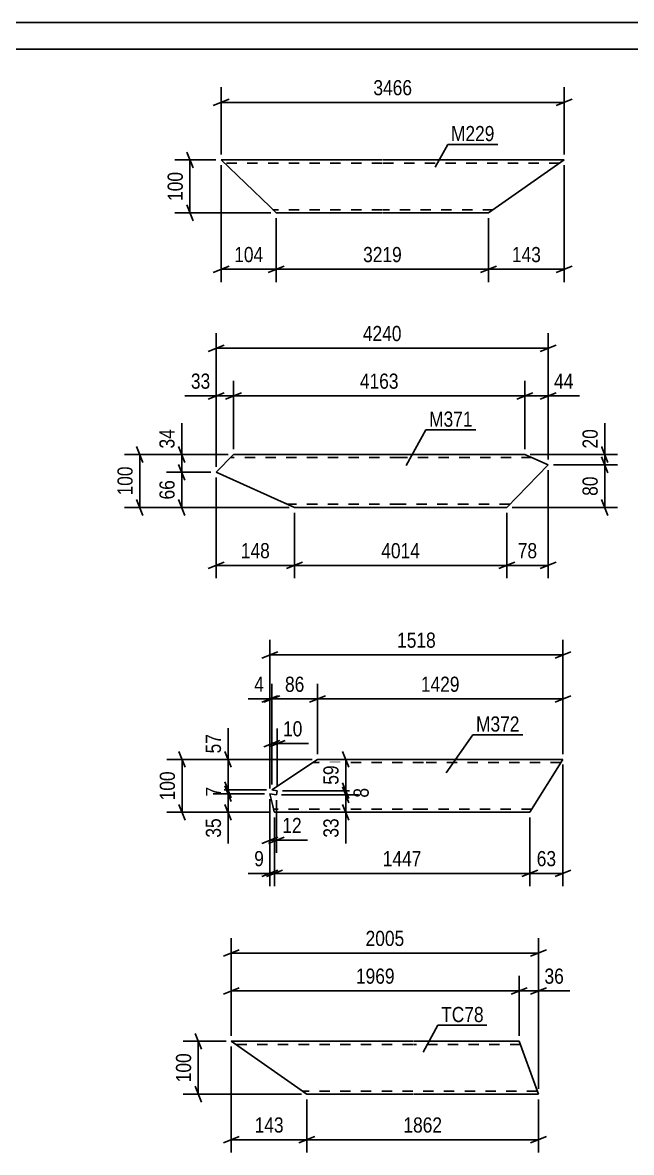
# Model space of a CAD drawing. Header units: millimetres. Extents: x 0 to 841, y 0 to 594.
# Drawn here: x 461.7 to 576.6, y 380.6 to 594 of the extents above; entities that cross this region are included whole.
import ezdxf

# ---------------------------------------------------------------- set-up
doc = ezdxf.new("R2010")
doc.units = ezdxf.units.MM
doc.linetypes.add('DXK_LINE_DOT2', pattern=[3.9198, 1.9599, -1.9599])
doc.styles.add('Arial Narrow', font='ARIALN.TTF', dxfattribs={"height": 0.2})

# ---------------------------------------------------------------- blocks, each defined once
blk = doc.blocks.new('Unknown-682121906-1161')
at = {"color": 5, "linetype": 'Continuous'}
for p, q in [((841, 594), (0, 594)), ((836, 589), (5, 589))]:
    blk.add_line(p, q, dxfattribs=at)
blk = doc.blocks.new('Part-682121906-4089 - 4073')
at = {"color": 2, "linetype": 'Continuous'}
for p, q in [((535.35, 401.63), (501.07, 401.63)), ((513.64, 392.83), (501.07, 401.63)), ((555.45, 401.63), (535.45, 401.63)), ((555.45, 401.63), (558.66, 392.83)), ((515.35, 391.63), (513.64, 392.83)), ((558.66, 392.83), (559.09, 391.63)), ((535.35, 391.63), (515.35, 391.63)), ((559.09, 391.63), (535.45, 391.63))]:
    blk.add_line(p, q, dxfattribs=at)
at = {"color": 7, "linetype": 'DXK_LINE_DOT2'}
for p, q in [((535.35, 401.03), (501.93, 401.03)), ((555.67, 401.03), (535.45, 401.03)), ((515.22, 391.72), (513.64, 392.83)), ((535.35, 392.23), (514.5, 392.23)), ((558.87, 392.23), (535.45, 392.23))]:
    blk.add_line(p, q, dxfattribs=at)
blk = doc.blocks.new('Part-682121906-12882 - 12881')
at = {"color": 2, "linetype": 'Continuous'}
for p, q in [((517.34, 454.87), (508.73, 449.12)), ((537.34, 454.87), (517.34, 454.87)), ((563.71, 454.87), (537.44, 454.87)), ((563.71, 454.87), (557.44, 444.87)), ((508.92, 446.07), (508.36, 448.38)), ((509.58, 448.16), (508.36, 448.38)), ((509.72, 448.95), (508.73, 449.12)), ((509.58, 448.16), (509.72, 448.95)), ((509.19, 444.96), (508.92, 446.07)), ((509.21, 444.87), (509.19, 444.96)), ((537.34, 444.87), (509.21, 444.87)), ((557.44, 444.87), (537.44, 444.87))]:
    blk.add_line(p, q, dxfattribs=at)
at = {"color": 7, "linetype": 'DXK_LINE_DOT2'}
for p, q in [((537.34, 454.27), (516.44, 454.27)), ((563.33, 454.27), (537.44, 454.27)), ((508.92, 446.07), (509.13, 445.22)), ((537.34, 445.47), (509.07, 445.47)), ((557.81, 445.47), (537.44, 445.47))]:
    blk.add_line(p, q, dxfattribs=at)
blk = doc.blocks.new('Part-682121906-12912 - 12911')
at = {"color": 2, "linetype": 'Continuous'}
for p, q in [((498.22, 509.08), (501.49, 512.45)), ((533, 512.45), (501.49, 512.45)), ((556.52, 512.45), (533.1, 512.45)), ((560.9, 510.48), (556.52, 512.45)), ((553.1, 502.45), (560.9, 510.48)), ((513, 502.45), (498.22, 509.08)), ((533, 502.45), (513, 502.45)), ((553.1, 502.45), (533.1, 502.45))]:
    blk.add_line(p, q, dxfattribs=at)
at = {"color": 7, "linetype": 'DXK_LINE_DOT2'}
for p, q in [((533, 511.85), (500.91, 511.85)), ((557.85, 511.85), (533.1, 511.85)), ((513, 502.45), (511.27, 503.22)), ((533, 503.05), (511.66, 503.05)), ((553.68, 503.05), (533.1, 503.05))]:
    blk.add_line(p, q, dxfattribs=at)
blk = doc.blocks.new('Part-682121906-1275 - 1257')
at = {"color": 2, "linetype": 'Continuous'}
for p, q in [((508.32, 559.26), (499.16, 568.06)), ((529.56, 568.06), (499.16, 568.06)), ((563.95, 568.06), (529.66, 568.06)), ((549.66, 558.06), (563.95, 568.06)), ((508.32, 559.26), (509.56, 558.06)), ((529.56, 558.06), (509.56, 558.06)), ((549.66, 558.06), (529.66, 558.06))]:
    blk.add_line(p, q, dxfattribs=at)
at = {"color": 7, "linetype": 'DXK_LINE_DOT2'}
for p, q in [((529.56, 567.46), (499.78, 567.46)), ((563.09, 567.46), (529.66, 567.46)), ((509.47, 558.15), (508.32, 559.26)), ((529.56, 558.66), (508.94, 558.66)), ((550.52, 558.66), (529.66, 558.66))]:
    blk.add_line(p, q, dxfattribs=at)
blk = doc.blocks.new('StraightDimension-682121906-4179 - 4073')
at = {"color": 7, "linetype": 'Continuous'}
for p, q in [((501.07, 402.63), (501.07, 421.13)), ((559.09, 392.63), (559.09, 421.13)), ((502.57, 418.88), (499.57, 417.68)), ((501.07, 418.28), (559.09, 418.28)), ((557.59, 417.68), (560.59, 418.88))]:
    blk.add_line(p, q, dxfattribs=at)
at = {"color": 0}
blk.add_wipeout([(534.34, 419.03), (534.34, 423.23), (525.83, 423.23), (525.83, 419.03)], dxfattribs=at)
at = {"color": 3, "style": 'Arial Narrow'}
blk.add_text('2005', height=2.863, dxfattribs=at).set_placement((526.43, 419.63))
blk = doc.blocks.new('StraightDimension-682121906-4160 - 4073')
at = {"color": 7, "linetype": 'Continuous'}
for p, q in [((500.07, 401.63), (491.98, 401.63)), ((494.23, 403.13), (495.43, 400.13)), ((494.83, 391.63), (494.83, 401.63)), ((495.43, 390.13), (494.23, 393.13)), ((514.35, 391.63), (491.98, 391.63))]:
    blk.add_line(p, q, dxfattribs=at)
at = {"color": 0}
blk.add_wipeout([(494.08, 399.97), (489.88, 399.97), (489.88, 393.29), (494.08, 393.29)], dxfattribs=at)
at = {"color": 3, "style": 'Arial Narrow'}
blk.add_text('100', height=2.863, rotation=90.0002, dxfattribs=at).set_placement((493.48, 393.89))
blk = doc.blocks.new('StraightDimension-682121906-4092 - 4073')
at = {"color": 7, "linetype": 'Continuous'}
for p, q in [((501.07, 400.63), (501.07, 380.64)), ((515.35, 390.63), (515.35, 380.64)), ((502.57, 383.64), (499.57, 382.44)), ((501.07, 383.04), (515.35, 383.04)), ((513.85, 382.44), (516.85, 383.64))]:
    blk.add_line(p, q, dxfattribs=at)
at = {"color": 0}
blk.add_wipeout([(511.55, 383.79), (511.55, 387.99), (504.87, 387.99), (504.87, 383.79)], dxfattribs=at)
at = {"color": 3, "style": 'Arial Narrow'}
blk.add_text('143', height=2.863, dxfattribs=at).set_placement((505.47, 384.39))
blk = doc.blocks.new('StraightDimension-682121906-4126 - 4073')
at = {"color": 7, "linetype": 'Continuous'}
for p, q in [((555.45, 402.63), (555.45, 414)), ((559.09, 392.63), (559.09, 414)), ((553.95, 410.55), (556.95, 411.75)), ((555.45, 411.15), (559.09, 411.15)), ((560.59, 411.75), (557.59, 410.55))]:
    blk.add_line(p, q, dxfattribs=at)
at = {"color": 0}
blk.add_wipeout([(564.47, 411.9), (564.47, 416.1), (559.62, 416.1), (559.62, 411.9)], dxfattribs=at)
at = {"color": 7, "linetype": 'Continuous'}
blk.add_line((559.09, 411.15), (565, 411.15), dxfattribs=at)
blk.add_line((559.09, 411.15), (565, 411.15), dxfattribs=at)
at = {"color": 3, "style": 'Arial Narrow'}
blk.add_text('36', height=2.863, dxfattribs=at).set_placement((560.22, 412.5))
blk = doc.blocks.new('StraightDimension-682121906-4110 - 4073')
at = {"color": 7, "linetype": 'Continuous'}
for p, q in [((515.35, 390.63), (515.35, 380.64)), ((559.09, 390.63), (559.09, 380.64)), ((516.85, 383.64), (513.85, 382.44)), ((515.35, 383.04), (559.09, 383.04)), ((557.59, 382.44), (560.59, 383.64))]:
    blk.add_line(p, q, dxfattribs=at)
at = {"color": 0}
blk.add_wipeout([(541.48, 383.79), (541.48, 387.99), (532.97, 387.99), (532.97, 383.79)], dxfattribs=at)
at = {"color": 3, "style": 'Arial Narrow'}
blk.add_text('1862', height=2.863, dxfattribs=at).set_placement((533.57, 384.39))
blk = doc.blocks.new('StraightDimension-682121906-4141 - 4073')
at = {"color": 7, "linetype": 'Continuous'}
for p, q in [((501.07, 402.63), (501.07, 414)), ((555.45, 402.63), (555.45, 414)), ((502.57, 411.75), (499.57, 410.55)), ((501.07, 411.15), (555.45, 411.15)), ((553.95, 410.55), (556.95, 411.75))]:
    blk.add_line(p, q, dxfattribs=at)
at = {"color": 0}
blk.add_wipeout([(532.52, 411.9), (532.52, 416.1), (524.01, 416.1), (524.01, 411.9)], dxfattribs=at)
at = {"color": 3, "style": 'Arial Narrow'}
blk.add_text('1969', height=2.863, dxfattribs=at).set_placement((524.61, 412.5))
blk = doc.blocks.new('StraightDimension-682121906-13460 - 12881')
at = {"color": 7, "linetype": 'Continuous'}
for p, q in [((508.73, 450.12), (508.73, 469.12)), ((517.34, 455.87), (517.34, 469.12)), ((507.23, 465.67), (510.23, 466.87)), ((508.73, 466.27), (517.34, 466.27)), ((518.84, 466.87), (515.84, 465.67))]:
    blk.add_line(p, q, dxfattribs=at)
at = {"color": 0}
blk.add_wipeout([(515.46, 467.02), (515.46, 471.22), (510.61, 471.22), (510.61, 467.02)], dxfattribs=at)
at = {"color": 3, "style": 'Arial Narrow'}
blk.add_text('86', height=2.863, dxfattribs=at).set_placement((511.21, 467.62))
blk = doc.blocks.new('StraightDimension-682121906-13372 - 12881')
at = {"color": 7, "linetype": 'Continuous'}
for p, q in [((563.71, 453.87), (563.71, 430.94)), ((557.44, 443.87), (557.44, 430.94)), ((555.94, 432.74), (558.94, 433.94)), ((557.44, 433.34), (563.71, 433.34)), ((565.21, 433.94), (562.21, 432.74))]:
    blk.add_line(p, q, dxfattribs=at)
at = {"color": 0}
blk.add_wipeout([(563, 434.09), (563, 438.29), (558.15, 438.29), (558.15, 434.09)], dxfattribs=at)
at = {"color": 3, "style": 'Arial Narrow'}
blk.add_text('63', height=2.863, dxfattribs=at).set_placement((558.75, 434.69))
blk = doc.blocks.new('StraightDimension-682121906-13459 - 12881')
at = {"color": 7, "linetype": 'Continuous'}
for p, q in [((517.34, 455.87), (517.34, 469.12)), ((563.71, 455.87), (563.71, 469.12)), ((518.84, 466.87), (515.84, 465.67)), ((517.34, 466.27), (563.71, 466.27)), ((562.21, 465.67), (565.21, 466.87))]:
    blk.add_line(p, q, dxfattribs=at)
at = {"color": 0}
blk.add_wipeout([(544.78, 467.02), (544.78, 471.22), (536.27, 471.22), (536.27, 467.02)], dxfattribs=at)
at = {"color": 3, "style": 'Arial Narrow'}
blk.add_text('1429', height=2.863, dxfattribs=at).set_placement((536.87, 467.62))
blk = doc.blocks.new('StraightDimension-682121906-13347 - 12881')
at = {"color": 7, "linetype": 'Continuous'}
for p, q in [((508.36, 449.38), (508.36, 477.45)), ((563.71, 455.87), (563.71, 477.45)), ((509.86, 475.2), (506.86, 474)), ((508.36, 474.6), (563.71, 474.6)), ((562.21, 474), (565.21, 475.2))]:
    blk.add_line(p, q, dxfattribs=at)
at = {"color": 0}
blk.add_wipeout([(540.29, 475.35), (540.29, 479.55), (531.78, 479.55), (531.78, 475.35)], dxfattribs=at)
at = {"color": 3, "style": 'Arial Narrow'}
blk.add_text('1518', height=2.863, dxfattribs=at).set_placement((532.38, 475.95))
blk = doc.blocks.new('StraightDimension-682121906-13373 - 12881')
at = {"color": 7, "linetype": 'Continuous'}
for p, q in [((509.21, 443.87), (509.21, 430.94)), ((557.44, 443.87), (557.44, 430.94)), ((510.71, 433.94), (507.71, 432.74)), ((509.21, 433.34), (557.44, 433.34)), ((555.94, 432.74), (558.94, 433.94))]:
    blk.add_line(p, q, dxfattribs=at)
at = {"color": 0}
blk.add_wipeout([(537.58, 434.09), (537.58, 438.29), (529.07, 438.29), (529.07, 434.09)], dxfattribs=at)
at = {"color": 3, "style": 'Arial Narrow'}
blk.add_text('1447', height=2.863, dxfattribs=at).set_placement((529.67, 434.69))
blk = doc.blocks.new('StraightDimension-682121906-13374 - 12881')
at = {"color": 7, "linetype": 'Continuous'}
for p, q in [((508.36, 447.38), (508.36, 430.94)), ((509.21, 443.87), (509.21, 430.94)), ((506.86, 432.74), (509.86, 433.94)), ((510.71, 433.94), (507.71, 432.74)), ((508.36, 433.34), (509.21, 433.34))]:
    blk.add_line(p, q, dxfattribs=at)
at = {"color": 0}
blk.add_wipeout([(507.83, 434.09), (507.83, 438.29), (504.8, 438.29), (504.8, 434.09)], dxfattribs=at)
at = {"color": 7, "linetype": 'Continuous'}
blk.add_line((508.36, 433.34), (504.28, 433.34), dxfattribs=at)
blk.add_line((508.36, 433.34), (504.28, 433.34), dxfattribs=at)
at = {"color": 3, "style": 'Arial Narrow'}
blk.add_text('9', height=2.86, dxfattribs=at).set_placement((505.4, 434.69))
blk = doc.blocks.new('StraightDimension-682121906-13774 - 12881')
at = {"color": 7, "linetype": 'Continuous'}
for p, q in [((516.34, 454.87), (488.92, 454.87)), ((491.17, 456.37), (492.37, 453.37)), ((491.77, 444.87), (491.77, 454.87)), ((492.37, 443.37), (491.17, 446.37)), ((508.21, 444.87), (488.92, 444.87))]:
    blk.add_line(p, q, dxfattribs=at)
at = {"color": 0}
blk.add_wipeout([(491.02, 453.21), (486.82, 453.21), (486.82, 446.52), (491.02, 446.52)], dxfattribs=at)
at = {"color": 3, "style": 'Arial Narrow'}
blk.add_text('100', height=2.863, rotation=90.0002, dxfattribs=at).set_placement((490.42, 447.12))
blk = doc.blocks.new('StraightDimension-682121906-13461 - 12881')
at = {"color": 7, "linetype": 'Continuous'}
for p, q in [((508.36, 449.38), (508.36, 469.12)), ((508.73, 450.12), (508.73, 469.12)), ((506.86, 465.67), (509.86, 466.87)), ((510.23, 466.87), (507.23, 465.67)), ((508.36, 466.27), (508.73, 466.27))]:
    blk.add_line(p, q, dxfattribs=at)
at = {"color": 0}
blk.add_wipeout([(507.83, 467.02), (507.83, 471.22), (504.8, 471.22), (504.8, 467.02)], dxfattribs=at)
at = {"color": 7, "linetype": 'Continuous'}
blk.add_line((508.36, 466.27), (504.28, 466.27), dxfattribs=at)
blk.add_line((508.36, 466.27), (504.28, 466.27), dxfattribs=at)
at = {"color": 3, "style": 'Arial Narrow'}
blk.add_text('4', height=2.86, dxfattribs=at).set_placement((505.4, 467.62))
blk = doc.blocks.new('StraightDimension-682121906-13816 - 12881')
at = {"color": 7, "linetype": 'Continuous'}
for p, q in [((518.34, 454.87), (525.07, 454.87)), ((522.07, 456.37), (523.27, 453.37)), ((522.67, 448.95), (522.67, 454.87)), ((523.27, 447.45), (522.07, 450.45)), ((510.72, 448.95), (525.07, 448.95))]:
    blk.add_line(p, q, dxfattribs=at)
at = {"color": 0}
blk.add_wipeout([(521.92, 454.33), (517.72, 454.33), (517.72, 449.48), (521.92, 449.48)], dxfattribs=at)
at = {"color": 3, "style": 'Arial Narrow'}
blk.add_text('59', height=2.863, rotation=90.0002, dxfattribs=at).set_placement((521.32, 450.08))
blk = doc.blocks.new('StraightDimension-682121906-13624 - 12881')
at = {"color": 7, "linetype": 'Continuous'}
for p, q in [((516.34, 454.87), (497.62, 454.87)), ((499.87, 456.37), (501.07, 453.37)), ((500.47, 449.12), (500.47, 454.87)), ((501.07, 447.62), (499.87, 450.62)), ((507.73, 449.12), (497.62, 449.12))]:
    blk.add_line(p, q, dxfattribs=at)
at = {"color": 0}
blk.add_wipeout([(499.72, 460.25), (495.52, 460.25), (495.52, 455.39), (499.72, 455.39)], dxfattribs=at)
at = {"color": 7, "linetype": 'Continuous'}
blk.add_line((500.47, 454.87), (500.47, 460.77), dxfattribs=at)
blk.add_line((500.47, 454.87), (500.47, 460.77), dxfattribs=at)
at = {"color": 3, "style": 'Arial Narrow'}
blk.add_text('57', height=2.863, rotation=90.0002, dxfattribs=at).set_placement((499.12, 455.99))
blk = doc.blocks.new('StraightDimension-682121906-13817 - 12881')
at = {"color": 7, "linetype": 'Continuous'}
for p, q in [((522.07, 450.45), (523.27, 447.45)), ((510.58, 448.16), (525.52, 448.16)), ((510.72, 448.95), (525.52, 448.95)), ((523.27, 446.66), (522.07, 449.66)), ((522.67, 448.16), (522.67, 448.95))]:
    blk.add_line(p, q, dxfattribs=at)
at = {"color": 0}
blk.add_wipeout([(527.62, 450.07), (523.42, 450.07), (523.42, 447.04), (527.62, 447.04)], dxfattribs=at)
at = {"color": 3, "style": 'Arial Narrow'}
blk.add_text('8', height=2.86, rotation=90.0002, dxfattribs=at).set_placement((527.02, 447.64))
blk = doc.blocks.new('StraightDimension-682121906-13625 - 12881')
at = {"color": 7, "linetype": 'Continuous'}
for p, q in [((499.87, 450.62), (501.07, 447.62)), ((507.73, 449.12), (497.62, 449.12)), ((507.36, 448.38), (497.62, 448.38)), ((501.07, 446.88), (499.87, 449.88)), ((500.47, 448.38), (500.47, 449.12))]:
    blk.add_line(p, q, dxfattribs=at)
at = {"color": 0}
blk.add_wipeout([(499.72, 450.26), (495.52, 450.26), (495.52, 447.24), (499.72, 447.24)], dxfattribs=at)
at = {"color": 3, "style": 'Arial Narrow'}
blk.add_text('7', height=2.86, rotation=90.0002, dxfattribs=at).set_placement((499.12, 447.84))
blk = doc.blocks.new('StraightDimension-682121906-13818 - 12881')
at = {"color": 7, "linetype": 'Continuous'}
for p, q in [((510.58, 448.16), (525.07, 448.16)), ((522.07, 449.66), (523.27, 446.66)), ((522.67, 444.87), (522.67, 448.16)), ((523.27, 443.37), (522.07, 446.37)), ((510.21, 444.87), (525.07, 444.87))]:
    blk.add_line(p, q, dxfattribs=at)
at = {"color": 0}
blk.add_wipeout([(521.92, 444.34), (517.72, 444.34), (517.72, 439.48), (521.92, 439.48)], dxfattribs=at)
at = {"color": 7, "linetype": 'Continuous'}
blk.add_line((522.67, 444.87), (522.67, 438.96), dxfattribs=at)
blk.add_line((522.67, 444.87), (522.67, 438.96), dxfattribs=at)
at = {"color": 3, "style": 'Arial Narrow'}
blk.add_text('33', height=2.863, rotation=90.0002, dxfattribs=at).set_placement((521.32, 440.08))
blk = doc.blocks.new('StraightDimension-682121906-13626 - 12881')
at = {"color": 7, "linetype": 'Continuous'}
for p, q in [((507.36, 448.38), (497.62, 448.38)), ((499.87, 449.88), (501.07, 446.88)), ((500.47, 444.87), (500.47, 448.38)), ((501.07, 443.37), (499.87, 446.37)), ((508.21, 444.87), (497.62, 444.87))]:
    blk.add_line(p, q, dxfattribs=at)
at = {"color": 0}
blk.add_wipeout([(499.72, 444.34), (495.52, 444.34), (495.52, 439.48), (499.72, 439.48)], dxfattribs=at)
at = {"color": 7, "linetype": 'Continuous'}
blk.add_line((500.47, 444.87), (500.47, 438.96), dxfattribs=at)
blk.add_line((500.47, 444.87), (500.47, 438.96), dxfattribs=at)
at = {"color": 3, "style": 'Arial Narrow'}
blk.add_text('35', height=2.863, rotation=90.0002, dxfattribs=at).set_placement((499.12, 440.08))
blk = doc.blocks.new('StraightDimension-682121906-13718 - 12881')
at = {"color": 7, "linetype": 'Continuous'}
for p, q in [((508.73, 450.12), (508.73, 460.71)), ((509.72, 449.95), (509.72, 460.71)), ((507.23, 457.26), (510.23, 458.46)), ((511.22, 458.46), (508.22, 457.26)), ((508.73, 457.86), (509.72, 457.86))]:
    blk.add_line(p, q, dxfattribs=at)
at = {"color": 0}
blk.add_wipeout([(515.1, 458.61), (515.1, 462.81), (510.24, 462.81), (510.24, 458.61)], dxfattribs=at)
at = {"color": 7, "linetype": 'Continuous'}
blk.add_line((509.72, 457.86), (515.62, 457.86), dxfattribs=at)
blk.add_line((509.72, 457.86), (515.62, 457.86), dxfattribs=at)
at = {"color": 3, "style": 'Arial Narrow'}
blk.add_text('10', height=2.863, dxfattribs=at).set_placement((510.84, 459.21))
blk = doc.blocks.new('StraightDimension-682121906-13746 - 12881')
at = {"color": 7, "linetype": 'Continuous'}
for p, q in [((508.36, 447.38), (508.36, 437.2)), ((509.58, 447.16), (509.58, 437.2)), ((506.86, 439), (509.86, 440.2)), ((511.08, 440.2), (508.08, 439)), ((508.36, 439.6), (509.58, 439.6))]:
    blk.add_line(p, q, dxfattribs=at)
at = {"color": 0}
blk.add_wipeout([(514.96, 440.35), (514.96, 444.55), (510.1, 444.55), (510.1, 440.35)], dxfattribs=at)
at = {"color": 7, "linetype": 'Continuous'}
blk.add_line((509.58, 439.6), (515.48, 439.6), dxfattribs=at)
blk.add_line((509.58, 439.6), (515.48, 439.6), dxfattribs=at)
at = {"color": 3, "style": 'Arial Narrow'}
blk.add_text('12', height=2.863, dxfattribs=at).set_placement((510.7, 440.95))
blk = doc.blocks.new('StraightDimension-682121906-13013 - 12911')
at = {"color": 7, "linetype": 'Continuous'}
for p, q in [((556.52, 513.45), (556.52, 526.36)), ((560.9, 511.48), (560.9, 526.36)), ((555.02, 522.91), (558.02, 524.11)), ((556.52, 523.51), (560.9, 523.51)), ((562.4, 524.11), (559.4, 522.91))]:
    blk.add_line(p, q, dxfattribs=at)
at = {"color": 0}
blk.add_wipeout([(566.28, 524.26), (566.28, 528.46), (561.43, 528.46), (561.43, 524.26)], dxfattribs=at)
at = {"color": 7, "linetype": 'Continuous'}
blk.add_line((560.9, 523.51), (566.81, 523.51), dxfattribs=at)
blk.add_line((560.9, 523.51), (566.81, 523.51), dxfattribs=at)
at = {"color": 3, "style": 'Arial Narrow'}
blk.add_text('44', height=2.863, dxfattribs=at).set_placement((562.03, 524.86))
blk = doc.blocks.new('StraightDimension-682121906-12981 - 12911')
at = {"color": 7, "linetype": 'Continuous'}
for p, q in [((498.22, 510.08), (498.22, 535.35)), ((560.9, 511.48), (560.9, 535.35)), ((499.72, 533.1), (496.72, 531.9)), ((498.22, 532.5), (560.9, 532.5)), ((559.4, 531.9), (562.4, 533.1))]:
    blk.add_line(p, q, dxfattribs=at)
at = {"color": 0}
blk.add_wipeout([(533.82, 533.25), (533.82, 537.45), (525.31, 537.45), (525.31, 533.25)], dxfattribs=at)
at = {"color": 3, "style": 'Arial Narrow'}
blk.add_text('4240', height=2.863, dxfattribs=at).set_placement((525.91, 533.85))
blk = doc.blocks.new('StraightDimension-682121906-13014 - 12911')
at = {"color": 7, "linetype": 'Continuous'}
for p, q in [((501.49, 513.45), (501.49, 526.36)), ((556.52, 513.45), (556.52, 526.36)), ((502.99, 524.11), (499.99, 522.91)), ((501.49, 523.51), (556.52, 523.51)), ((555.02, 522.91), (558.02, 524.11))]:
    blk.add_line(p, q, dxfattribs=at)
at = {"color": 0}
blk.add_wipeout([(533.26, 524.26), (533.26, 528.46), (524.75, 528.46), (524.75, 524.26)], dxfattribs=at)
at = {"color": 3, "style": 'Arial Narrow'}
blk.add_text('4163', height=2.863, dxfattribs=at).set_placement((525.35, 524.86))
blk = doc.blocks.new('StraightDimension-682121906-13256 - 12911')
at = {"color": 7, "linetype": 'Continuous'}
for p, q in [((557.52, 512.45), (574.01, 512.45)), ((571.01, 513.95), (572.21, 510.95)), ((571.61, 510.48), (571.61, 512.45)), ((561.9, 510.48), (574.01, 510.48)), ((572.21, 508.98), (571.01, 511.98))]:
    blk.add_line(p, q, dxfattribs=at)
at = {"color": 0}
blk.add_wipeout([(570.86, 517.83), (566.66, 517.83), (566.66, 512.97), (570.86, 512.97)], dxfattribs=at)
at = {"color": 7, "linetype": 'Continuous'}
blk.add_line((571.61, 512.45), (571.61, 518.35), dxfattribs=at)
blk.add_line((571.61, 512.45), (571.61, 518.35), dxfattribs=at)
at = {"color": 3, "style": 'Arial Narrow'}
blk.add_text('20', height=2.863, rotation=90.0002, dxfattribs=at).set_placement((570.26, 513.57))
blk = doc.blocks.new('StraightDimension-682121906-13015 - 12911')
at = {"color": 7, "linetype": 'Continuous'}
for p, q in [((498.22, 510.08), (498.22, 526.36)), ((501.49, 513.45), (501.49, 526.36)), ((496.72, 522.91), (499.72, 524.11)), ((498.22, 523.51), (501.49, 523.51)), ((502.99, 524.11), (499.99, 522.91))]:
    blk.add_line(p, q, dxfattribs=at)
at = {"color": 0}
blk.add_wipeout([(497.7, 524.26), (497.7, 528.46), (492.84, 528.46), (492.84, 524.26)], dxfattribs=at)
at = {"color": 7, "linetype": 'Continuous'}
blk.add_line((498.22, 523.51), (492.32, 523.51), dxfattribs=at)
blk.add_line((498.22, 523.51), (492.32, 523.51), dxfattribs=at)
at = {"color": 3, "style": 'Arial Narrow'}
blk.add_text('33', height=2.863, dxfattribs=at).set_placement((493.44, 524.86))
blk = doc.blocks.new('StraightDimension-682121906-13107 - 12911')
at = {"color": 7, "linetype": 'Continuous'}
for p, q in [((560.9, 509.48), (560.9, 489.09)), ((553.1, 501.45), (553.1, 489.09)), ((551.6, 490.89), (554.6, 492.09)), ((553.1, 491.49), (560.9, 491.49)), ((562.4, 492.09), (559.4, 490.89))]:
    blk.add_line(p, q, dxfattribs=at)
at = {"color": 0}
blk.add_wipeout([(559.43, 492.24), (559.43, 496.44), (554.57, 496.44), (554.57, 492.24)], dxfattribs=at)
at = {"color": 3, "style": 'Arial Narrow'}
blk.add_text('78', height=2.863, dxfattribs=at).set_placement((555.17, 492.84))
blk = doc.blocks.new('StraightDimension-682121906-13108 - 12911')
at = {"color": 7, "linetype": 'Continuous'}
for p, q in [((513, 501.45), (513, 489.09)), ((553.1, 501.45), (553.1, 489.09)), ((514.5, 492.09), (511.5, 490.89)), ((513, 491.49), (553.1, 491.49)), ((551.6, 490.89), (554.6, 492.09))]:
    blk.add_line(p, q, dxfattribs=at)
at = {"color": 0}
blk.add_wipeout([(537.3, 492.24), (537.3, 496.44), (528.79, 496.44), (528.79, 492.24)], dxfattribs=at)
at = {"color": 3, "style": 'Arial Narrow'}
blk.add_text('4014', height=2.863, dxfattribs=at).set_placement((529.39, 492.84))
blk = doc.blocks.new('StraightDimension-682121906-13109 - 12911')
at = {"color": 7, "linetype": 'Continuous'}
for p, q in [((498.22, 508.08), (498.22, 489.09)), ((513, 501.45), (513, 489.09)), ((499.72, 492.09), (496.72, 490.89)), ((498.22, 491.49), (513, 491.49)), ((511.5, 490.89), (514.5, 492.09))]:
    blk.add_line(p, q, dxfattribs=at)
at = {"color": 0}
blk.add_wipeout([(508.95, 492.24), (508.95, 496.44), (502.27, 496.44), (502.27, 492.24)], dxfattribs=at)
at = {"color": 3, "style": 'Arial Narrow'}
blk.add_text('148', height=2.863, dxfattribs=at).set_placement((502.87, 492.84))
blk = doc.blocks.new('StraightDimension-682121906-13257 - 12911')
at = {"color": 7, "linetype": 'Continuous'}
for p, q in [((561.9, 510.48), (574.01, 510.48)), ((571.01, 511.98), (572.21, 508.98)), ((571.61, 502.45), (571.61, 510.48)), ((572.21, 500.95), (571.01, 503.95)), ((554.1, 502.45), (574.01, 502.45))]:
    blk.add_line(p, q, dxfattribs=at)
at = {"color": 0}
blk.add_wipeout([(570.86, 508.89), (566.66, 508.89), (566.66, 504.03), (570.86, 504.03)], dxfattribs=at)
at = {"color": 3, "style": 'Arial Narrow'}
blk.add_text('80', height=2.863, rotation=90.0002, dxfattribs=at).set_placement((570.26, 504.63))
blk = doc.blocks.new('StraightDimension-682121906-13193 - 12911')
at = {"color": 7, "linetype": 'Continuous'}
for p, q in [((500.49, 512.45), (488.86, 512.45)), ((491.11, 513.95), (492.31, 510.95)), ((491.71, 509.08), (491.71, 512.45)), ((492.31, 507.58), (491.11, 510.58)), ((497.22, 509.08), (488.86, 509.08))]:
    blk.add_line(p, q, dxfattribs=at)
at = {"color": 0}
blk.add_wipeout([(490.96, 517.83), (486.76, 517.83), (486.76, 512.97), (490.96, 512.97)], dxfattribs=at)
at = {"color": 7, "linetype": 'Continuous'}
blk.add_line((491.71, 512.45), (491.71, 518.35), dxfattribs=at)
blk.add_line((491.71, 512.45), (491.71, 518.35), dxfattribs=at)
at = {"color": 3, "style": 'Arial Narrow'}
blk.add_text('34', height=2.863, rotation=90.0002, dxfattribs=at).set_placement((490.36, 513.57))
blk = doc.blocks.new('StraightDimension-682121906-13194 - 12911')
at = {"color": 7, "linetype": 'Continuous'}
for p, q in [((491.11, 510.58), (492.31, 507.58)), ((497.22, 509.08), (488.86, 509.08)), ((491.71, 502.45), (491.71, 509.08)), ((492.31, 500.95), (491.11, 503.95)), ((512, 502.45), (488.86, 502.45))]:
    blk.add_line(p, q, dxfattribs=at)
at = {"color": 0}
blk.add_wipeout([(490.96, 508.19), (486.76, 508.19), (486.76, 503.34), (490.96, 503.34)], dxfattribs=at)
at = {"color": 3, "style": 'Arial Narrow'}
blk.add_text('66', height=2.863, rotation=90.0002, dxfattribs=at).set_placement((490.36, 503.94))
blk = doc.blocks.new('StraightDimension-682121906-13315 - 12911')
at = {"color": 7, "linetype": 'Continuous'}
for p, q in [((500.49, 512.45), (480.93, 512.45)), ((483.18, 513.95), (484.38, 510.95)), ((483.78, 502.45), (483.78, 512.45)), ((484.38, 500.95), (483.18, 503.95)), ((512, 502.45), (480.93, 502.45))]:
    blk.add_line(p, q, dxfattribs=at)
at = {"color": 0}
blk.add_wipeout([(483.03, 510.79), (478.83, 510.79), (478.83, 504.1), (483.03, 504.1)], dxfattribs=at)
at = {"color": 3, "style": 'Arial Narrow'}
blk.add_text('100', height=2.863, rotation=90.0002, dxfattribs=at).set_placement((482.43, 504.7))
blk = doc.blocks.new('StraightDimension-682121906-1341 - 1257')
at = {"color": 7, "linetype": 'Continuous'}
for p, q in [((509.56, 557.06), (509.56, 545.01)), ((549.66, 557.06), (549.66, 545.01)), ((511.06, 548.01), (508.06, 546.81)), ((509.56, 547.41), (549.66, 547.41)), ((548.16, 546.81), (551.16, 548.01))]:
    blk.add_line(p, q, dxfattribs=at)
at = {"color": 0}
blk.add_wipeout([(533.87, 548.16), (533.87, 552.36), (525.36, 552.36), (525.36, 548.16)], dxfattribs=at)
at = {"color": 3, "style": 'Arial Narrow'}
blk.add_text('3219', height=2.863, dxfattribs=at).set_placement((525.96, 548.76))
blk = doc.blocks.new('StraightDimension-682121906-1325 - 1257')
at = {"color": 7, "linetype": 'Continuous'}
for p, q in [((563.95, 567.06), (563.95, 545.01)), ((549.66, 557.06), (549.66, 545.01)), ((551.16, 548.01), (548.16, 546.81)), ((549.66, 547.41), (563.95, 547.41)), ((562.45, 546.81), (565.45, 548.01))]:
    blk.add_line(p, q, dxfattribs=at)
at = {"color": 0}
blk.add_wipeout([(560.15, 548.16), (560.15, 552.36), (553.46, 552.36), (553.46, 548.16)], dxfattribs=at)
at = {"color": 3, "style": 'Arial Narrow'}
blk.add_text('143', height=2.863, dxfattribs=at).set_placement((554.06, 548.76))
blk = doc.blocks.new('StraightDimension-682121906-1278 - 1257')
at = {"color": 7, "linetype": 'Continuous'}
for p, q in [((498.16, 568.06), (490.41, 568.06)), ((492.66, 569.56), (493.86, 566.56)), ((493.26, 558.06), (493.26, 568.06)), ((493.86, 556.56), (492.66, 559.56)), ((508.56, 558.06), (490.41, 558.06))]:
    blk.add_line(p, q, dxfattribs=at)
at = {"color": 0}
blk.add_wipeout([(492.51, 566.4), (488.31, 566.4), (488.31, 559.72), (492.51, 559.72)], dxfattribs=at)
at = {"color": 3, "style": 'Arial Narrow'}
blk.add_text('100', height=2.863, rotation=90.0002, dxfattribs=at).set_placement((491.91, 560.32))
blk = doc.blocks.new('StraightDimension-682121906-1308 - 1257')
at = {"color": 7, "linetype": 'Continuous'}
for p, q in [((499.16, 567.06), (499.16, 545.01)), ((509.56, 557.06), (509.56, 545.01)), ((497.66, 546.81), (500.66, 548.01)), ((499.16, 547.41), (509.56, 547.41)), ((511.06, 548.01), (508.06, 546.81))]:
    blk.add_line(p, q, dxfattribs=at)
at = {"color": 0}
blk.add_wipeout([(507.7, 548.16), (507.7, 552.36), (501.02, 552.36), (501.02, 548.16)], dxfattribs=at)
at = {"color": 3, "style": 'Arial Narrow'}
blk.add_text('104', height=2.863, dxfattribs=at).set_placement((501.62, 548.76))
blk = doc.blocks.new('StraightDimension-682121906-1361 - 1257')
at = {"color": 7, "linetype": 'Continuous'}
for p, q in [((499.16, 569.06), (499.16, 581.78)), ((563.95, 569.06), (563.95, 581.78)), ((500.66, 579.53), (497.66, 578.33)), ((499.16, 578.93), (563.95, 578.93)), ((562.45, 578.33), (565.45, 579.53))]:
    blk.add_line(p, q, dxfattribs=at)
at = {"color": 0}
blk.add_wipeout([(535.81, 579.68), (535.81, 583.88), (527.3, 583.88), (527.3, 579.68)], dxfattribs=at)
at = {"color": 3, "style": 'Arial Narrow'}
blk.add_text('3466', height=2.863, dxfattribs=at).set_placement((527.9, 580.28))
blk = doc.blocks.new('Mark-682121906-4085 - 4073')
at = {"color": 0}
blk.add_wipeout([(548.73, 405.25), (548.73, 408.25), (540.7, 408.25), (540.7, 405.25)], dxfattribs=at)
blk.add_wipeout([(548.73, 405.25), (548.73, 408.25), (540.7, 408.25), (540.7, 405.25)], dxfattribs=at)
at = {"color": 30, "linetype": 'Continuous'}
for p, q in [((537.29, 399.57), (540.1, 404.65)), ((540.1, 404.65), (549.33, 404.65))]:
    blk.add_line(p, q, dxfattribs=at)
at = {"color": 3, "style": 'Arial Narrow'}
blk.add_text('TC78', height=2.863, dxfattribs=at).set_placement((540.7, 405.25))
blk = doc.blocks.new('Mark-682121906-14122 - 12881')
at = {"color": 0}
blk.add_wipeout([(555.51, 460.11), (555.51, 463.11), (547.29, 463.11), (547.29, 460.11)], dxfattribs=at)
blk.add_wipeout([(555.51, 460.11), (555.51, 463.11), (547.29, 463.11), (547.29, 460.11)], dxfattribs=at)
at = {"color": 30, "linetype": 'Continuous'}
for p, q in [((541.65, 452.34), (546.69, 459.51)), ((546.69, 459.51), (556.11, 459.51))]:
    blk.add_line(p, q, dxfattribs=at)
at = {"color": 3, "style": 'Arial Narrow'}
blk.add_text('M372', height=2.863, dxfattribs=at).set_placement((547.29, 460.11))
blk = doc.blocks.new('Mark-682121906-14109 - 12911')
at = {"color": 0}
blk.add_wipeout([(546.65, 517.69), (546.65, 520.69), (538.43, 520.69), (538.43, 517.69)], dxfattribs=at)
blk.add_wipeout([(546.65, 517.69), (546.65, 520.69), (538.43, 520.69), (538.43, 517.69)], dxfattribs=at)
at = {"color": 30, "linetype": 'Continuous'}
for p, q in [((534.07, 510.34), (537.83, 517.09)), ((537.83, 517.09), (547.25, 517.09))]:
    blk.add_line(p, q, dxfattribs=at)
at = {"color": 3, "style": 'Arial Narrow'}
blk.add_text('M371', height=2.863, dxfattribs=at).set_placement((538.43, 517.69))
blk = doc.blocks.new('Mark-682121906-1270 - 1257')
at = {"color": 0}
blk.add_wipeout([(550.78, 571.61), (550.78, 574.61), (542.55, 574.61), (542.55, 571.61)], dxfattribs=at)
blk.add_wipeout([(550.78, 571.61), (550.78, 574.61), (542.55, 574.61), (542.55, 571.61)], dxfattribs=at)
at = {"color": 30, "linetype": 'Continuous'}
for p, q in [((539.56, 566.71), (541.95, 571.01)), ((541.95, 571.01), (551.38, 571.01))]:
    blk.add_line(p, q, dxfattribs=at)
at = {"color": 3, "style": 'Arial Narrow'}
blk.add_text('M229', height=2.863, dxfattribs=at).set_placement((542.55, 571.61))

msp = doc.modelspace()

# ---------------------------------------------------------------- block references
for name in ['Unknown-682121906-1161', 'Part-682121906-1275 - 1257', 'Part-682121906-12912 - 12911', 'Part-682121906-12882 - 12881', 'Part-682121906-4089 - 4073']:
    msp.add_blockref(name, (0, 0))

# ---------------------------------------------------------------- next in the draw order: block references
for name in ['StraightDimension-682121906-1341 - 1257', 'StraightDimension-682121906-13013 - 12911', 'StraightDimension-682121906-13460 - 12881', 'StraightDimension-682121906-13372 - 12881', 'StraightDimension-682121906-4179 - 4073']:
    msp.add_blockref(name, (0, 0))

# ---------------------------------------------------------------- next in the draw order: block references
for name in ['StraightDimension-682121906-1278 - 1257', 'StraightDimension-682121906-1325 - 1257', 'StraightDimension-682121906-12981 - 12911', 'StraightDimension-682121906-13459 - 12881', 'StraightDimension-682121906-13373 - 12881', 'StraightDimension-682121906-4126 - 4073', 'StraightDimension-682121906-4160 - 4073']:
    msp.add_blockref(name, (0, 0))

# ---------------------------------------------------------------- next in the draw order: block references
for name in ['StraightDimension-682121906-1361 - 1257', 'StraightDimension-682121906-1308 - 1257', 'StraightDimension-682121906-13014 - 12911', 'StraightDimension-682121906-13347 - 12881', 'StraightDimension-682121906-13374 - 12881', 'StraightDimension-682121906-4141 - 4073', 'StraightDimension-682121906-4092 - 4073']:
    msp.add_blockref(name, (0, 0))

# ---------------------------------------------------------------- next in the draw order: block references
for name in ['Mark-682121906-1270 - 1257', 'StraightDimension-682121906-13015 - 12911', 'Mark-682121906-14109 - 12911', 'StraightDimension-682121906-13256 - 12911', 'Mark-682121906-14122 - 12881', 'StraightDimension-682121906-13774 - 12881', 'Mark-682121906-4085 - 4073', 'StraightDimension-682121906-4110 - 4073']:
    msp.add_blockref(name, (0, 0))

# ---------------------------------------------------------------- next in the draw order: block references
for name in ['StraightDimension-682121906-13107 - 12911', 'StraightDimension-682121906-13461 - 12881']:
    msp.add_blockref(name, (0, 0))

# ---------------------------------------------------------------- next in the draw order: block references
for name in ['StraightDimension-682121906-13108 - 12911', 'StraightDimension-682121906-13816 - 12881']:
    msp.add_blockref(name, (0, 0))

# ---------------------------------------------------------------- next in the draw order: block references
for name in ['StraightDimension-682121906-13257 - 12911', 'StraightDimension-682121906-13109 - 12911', 'StraightDimension-682121906-13624 - 12881']:
    msp.add_blockref(name, (0, 0))

# ---------------------------------------------------------------- next in the draw order: block references
for name in ['StraightDimension-682121906-13193 - 12911', 'StraightDimension-682121906-13625 - 12881', 'StraightDimension-682121906-13817 - 12881']:
    msp.add_blockref(name, (0, 0))

# ---------------------------------------------------------------- next in the draw order: block references
for name in ['StraightDimension-682121906-13194 - 12911', 'StraightDimension-682121906-13626 - 12881', 'StraightDimension-682121906-13818 - 12881']:
    msp.add_blockref(name, (0, 0))

# ---------------------------------------------------------------- next in the draw order: block references
for name in ['StraightDimension-682121906-13315 - 12911', 'StraightDimension-682121906-13718 - 12881', 'StraightDimension-682121906-13746 - 12881']:
    msp.add_blockref(name, (0, 0))

doc.saveas('drawing.dxf')
